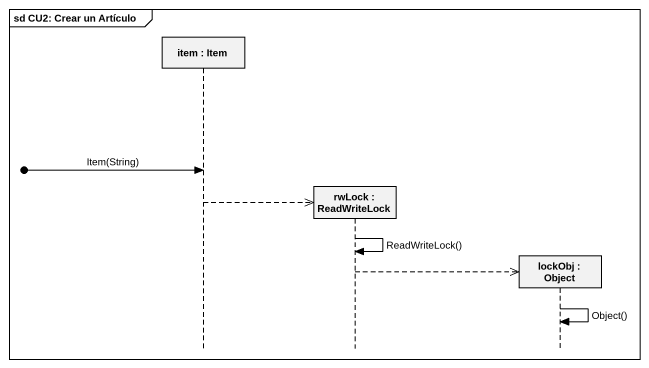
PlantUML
@startuml
mainframe sd CU2: Crear un Artículo
hide footbox
participant "item : Item" as item
participant "rwLock : ReadWriteLock" as rwLock
participant "lockObj : Object" as lockObj

[o-> item : Item(String)
item -->> rwLock **
rwLock -> rwLock : ReadWriteLock()
rwLock -->> lockObj **
lockObj -> lockObj : Object()
@enduml
